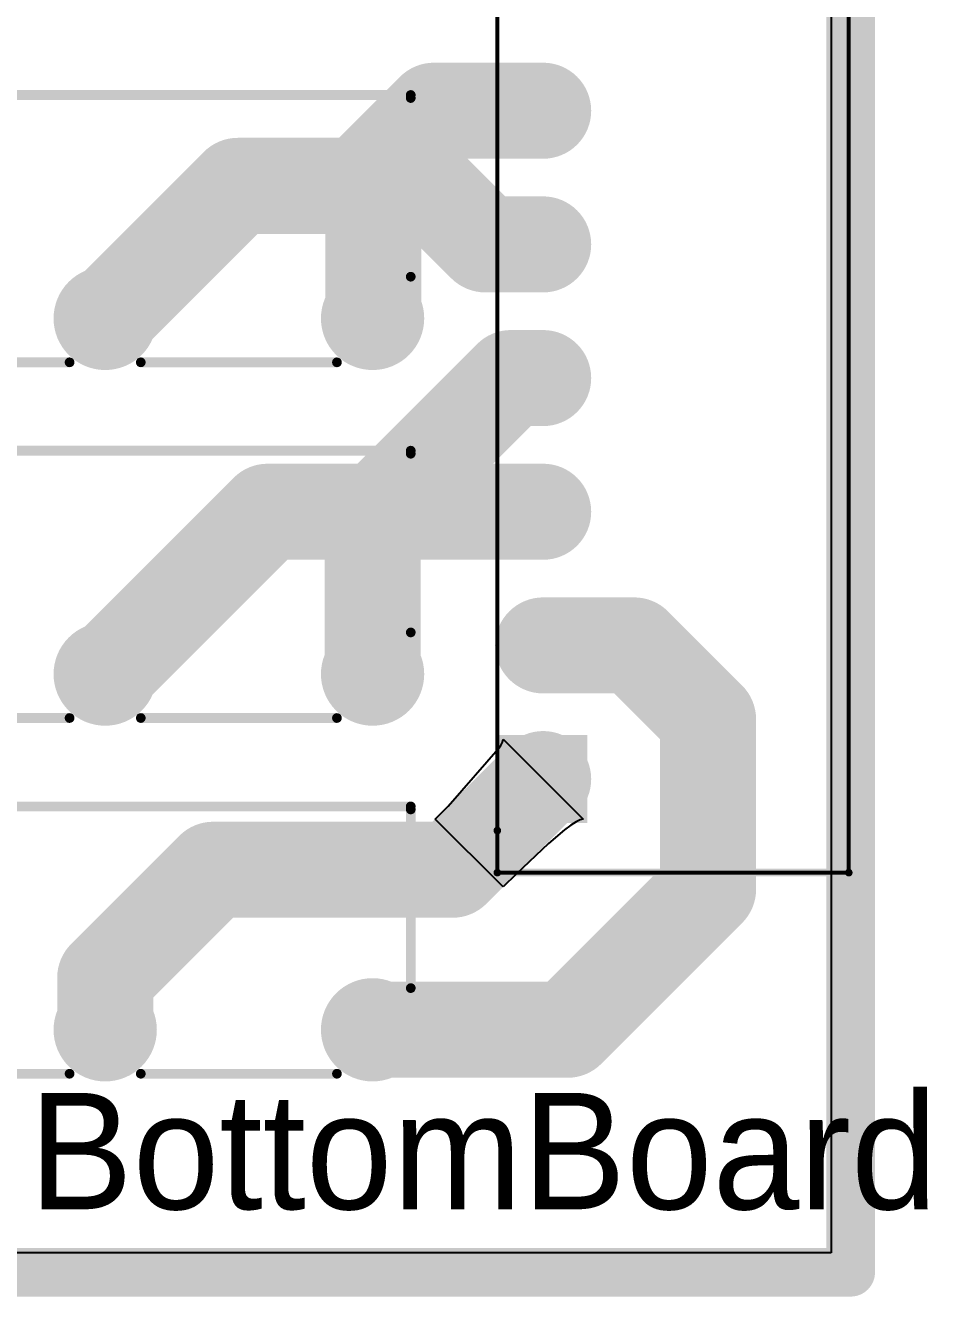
# Model space of a CAD drawing. Header units: millimetres. Extents: x -1 to 102, y -51 to 1.
# Drawn here: x 78.39 to 102.01, y -50.8 to -17.52 of the extents above; entities that cross this region are included whole.
import ezdxf

# ---------------------------------------------------------------- set-up
doc = ezdxf.new("R2010")
doc.units = ezdxf.units.MM
for name, color, linetype in [('BottomLayer', 5, 'Continuous'), ('InternalPlane1', 76, 'Continuous'), ('InternalPlane2', 16, 'Continuous'), ('Mechanical1', 6, 'Continuous'), ('Mechanical13', 56, 'Continuous'), ('MultiLayer', 9, 'Continuous'), ('TopLayer', 1, 'Continuous'), ('TopOverlay', 2, 'Continuous'), ('TopSolder', 216, 'Continuous')]:
    doc.layers.add(name, color=color, linetype=linetype)

msp = doc.modelspace()

# ---------------------------------------------------------------- linework, layer by layer
at = {"layer": 'BottomLayer', "const_width": 2.515}
for points in [[(87.503, -21.336), (89.089, -19.75)], [(89.089, -19.75), (91.948, -19.75)], [(87.503, -25.167), (87.503, -21.336)], [(87.482, -25.188), (87.503, -25.167)], [(87.482, -30.374), (91.106, -26.75)], [(91.106, -26.75), (91.948, -26.75)], [(87.482, -34.501), (87.482, -30.374)], [(91.948, -33.75), (94.329, -33.75)], [(94.329, -33.75), (96.266, -35.687)], [(96.266, -40.132), (96.266, -35.687)], [(92.583, -43.815), (96.266, -40.132)], [(87.482, -43.815), (92.583, -43.815)]]:
    msp.add_lwpolyline(points, dxfattribs=at)
at = {"layer": 'BottomLayer'}
for points, const_width in [([(88.46, -19.75, 1), (89.718, -19.75, 1)], 1.257), ([(88.46, -19.75, 1), (89.718, -19.75, 1)], 1.257), ([(91.319, -19.75, 1), (92.577, -19.75, 1)], 1.257), ([(91.423, -19.75, 1), (92.473, -19.75, 1)], 1.05), ([(86.874, -21.336, 1), (88.132, -21.336, 1)], 1.257), ([(86.874, -21.336, 1), (88.132, -21.336, 1)], 1.257), ([(91.423, -23.25, 1), (92.473, -23.25, 1)], 1.05), ([(79.857, -25.188, 1), (81.107, -25.188, 1)], 1.25), ([(86.853, -25.188, 1), (88.111, -25.188, 1)], 1.257), ([(86.857, -25.188, 1), (88.107, -25.188, 1)], 1.25), ([(86.874, -25.167, 1), (88.132, -25.167, 1)], 1.257), ([(86.874, -25.167, 1), (88.132, -25.167, 1)], 1.257), ([(90.477, -26.75, 1), (91.735, -26.75, 1)], 1.257), ([(90.477, -26.75, 1), (91.735, -26.75, 1)], 1.257), ([(91.319, -26.75, 1), (92.577, -26.75, 1)], 1.257), ([(91.423, -26.75, 1), (92.473, -26.75, 1)], 1.05), ([(86.853, -30.374, 1), (88.111, -30.374, 1)], 1.257), ([(86.853, -30.374, 1), (88.111, -30.374, 1)], 1.257), ([(91.423, -30.25, 1), (92.473, -30.25, 1)], 1.05), ([(91.319, -33.75, 1), (92.577, -33.75, 1)], 1.257), ([(93.7, -33.75, 1), (94.958, -33.75, 1)], 1.257), ([(93.7, -33.75, 1), (94.958, -33.75, 1)], 1.257), ([(91.423, -33.75, 1), (92.473, -33.75, 1)], 1.05), ([(79.857, -34.501, 1), (81.107, -34.501, 1)], 1.25), ([(86.853, -34.501, 1), (88.111, -34.501, 1)], 1.257), ([(86.857, -34.501, 1), (88.107, -34.501, 1)], 1.25), ([(95.637, -35.687, 1), (96.895, -35.687, 1)], 1.257), ([(95.637, -35.687, 1), (96.895, -35.687, 1)], 1.257), ([(95.637, -40.132, 1), (96.895, -40.132, 1)], 1.257), ([(95.637, -40.132, 1), (96.895, -40.132, 1)], 1.257), ([(79.857, -43.815, 1), (81.107, -43.815, 1)], 1.25), ([(86.853, -43.815, 1), (88.111, -43.815, 1)], 1.257), ([(86.857, -43.815, 1), (88.107, -43.815, 1)], 1.25), ([(91.955, -43.815, 1), (93.212, -43.815, 1)], 1.257), ([(91.955, -43.815, 1), (93.212, -43.815, 1)], 1.257)]:
    msp.add_lwpolyline(points, format="xyb", close=True, dxfattribs=dict(at, const_width=const_width))
msp.add_solid([(92.998, -38.3), (92.998, -36.2), (90.898, -38.3), (90.898, -36.2)], dxfattribs=at)
at = {"layer": 'InternalPlane1'}
for p, q in [((99.49, -0.51), (99.49, -49.655)), ((99.49, -49.655), (0.51, -49.655))]:
    msp.add_line(p, q, dxfattribs=at)
at = {"layer": 'InternalPlane1', "const_width": 1.016}
for points in [[(100, -50.165), (100, 0)], [(0, -50.165), (100, -50.165)]]:
    msp.add_lwpolyline(points, dxfattribs=at)
at = {"layer": 'InternalPlane1'}
for points, const_width in [([(91.344, -19.75, 1), (92.552, -19.75, 1)], 1.208), ([(91.344, -23.25, 1), (92.552, -23.25, 1)], 1.208), ([(79.853, -25.188, 1), (81.111, -25.188, 1)], 1.258), ([(86.853, -25.188, 1), (88.111, -25.188, 1)], 1.258), ([(91.344, -26.75, 1), (92.552, -26.75, 1)], 1.208), ([(91.344, -30.25, 1), (92.552, -30.25, 1)], 1.208), ([(91.344, -33.75, 1), (92.552, -33.75, 1)], 1.208), ([(79.853, -34.501, 1), (81.111, -34.501, 1)], 1.258), ([(86.853, -34.501, 1), (88.111, -34.501, 1)], 1.258), ([(91.344, -37.25, 1), (92.552, -37.25, 1)], 1.208), ([(79.853, -43.815, 1), (81.111, -43.815, 1)], 1.258), ([(86.853, -43.815, 1), (88.111, -43.815, 1)], 1.258), ([(99.746, -50.165, 1), (100.254, -50.165, 1)], 0.508), ([(99.746, -50.165, 1), (100.254, -50.165, 1)], 0.508)]:
    msp.add_lwpolyline(points, format="xyb", close=True, dxfattribs=dict(at, const_width=const_width))
at = {"layer": 'InternalPlane2'}
for p, q in [((99.49, -0.51), (99.49, -49.655)), ((99.49, -49.655), (0.51, -49.655))]:
    msp.add_line(p, q, dxfattribs=at)
at = {"layer": 'InternalPlane2', "const_width": 1.016}
for points in [[(100, -50.165), (100, 0)], [(0, -50.165), (100, -50.165)]]:
    msp.add_lwpolyline(points, dxfattribs=at)
at = {"layer": 'InternalPlane2'}
for points, const_width in [([(91.344, -19.75, 1), (92.552, -19.75, 1)], 1.208), ([(91.344, -23.25, 1), (92.552, -23.25, 1)], 1.208), ([(79.853, -25.188, 1), (81.111, -25.188, 1)], 1.258), ([(86.853, -25.188, 1), (88.111, -25.188, 1)], 1.258), ([(91.344, -26.75, 1), (92.552, -26.75, 1)], 1.208), ([(91.344, -30.25, 1), (92.552, -30.25, 1)], 1.208), ([(91.344, -33.75, 1), (92.552, -33.75, 1)], 1.208), ([(79.853, -34.501, 1), (81.111, -34.501, 1)], 1.258), ([(86.853, -34.501, 1), (88.111, -34.501, 1)], 1.258), ([(91.344, -37.25, 1), (92.552, -37.25, 1)], 1.208), ([(79.853, -43.815, 1), (81.111, -43.815, 1)], 1.258), ([(86.853, -43.815, 1), (88.111, -43.815, 1)], 1.258), ([(99.746, -50.165, 1), (100.254, -50.165, 1)], 0.508), ([(99.746, -50.165, 1), (100.254, -50.165, 1)], 0.508)]:
    msp.add_lwpolyline(points, format="xyb", close=True, dxfattribs=dict(at, const_width=const_width))
at = {"layer": 'Mechanical1', "const_width": 1.27}
for points in [[(100, -50.165), (100, 0)], [(19.05, -50.165), (80.899, -50.165)], [(80.899, -50.165), (89.916, -50.165)], [(89.916, -50.165), (100, -50.165)]]:
    msp.add_lwpolyline(points, dxfattribs=at)
at = {"layer": 'Mechanical1', "const_width": 0.635}
for points in [[(80.581, -50.165, 1), (81.216, -50.165, 1)], [(80.581, -50.165, 1), (81.216, -50.165, 1)], [(89.598, -50.165, 1), (90.234, -50.165, 1)], [(89.598, -50.165, 1), (90.234, -50.165, 1)], [(99.683, -50.165, 1), (100.318, -50.165, 1)], [(99.683, -50.165, 1), (100.318, -50.165, 1)]]:
    msp.add_lwpolyline(points, format="xyb", close=True, dxfattribs=at)
at = {"layer": 'Mechanical13', "const_width": 0.1}
for points in [[(90.748, -39.7), (90.748, -10.3)], [(99.948, -39.7), (99.948, -10.3)], [(90.748, -39.7), (99.948, -39.7)]]:
    msp.add_lwpolyline(points, dxfattribs=at)
at = {"layer": 'Mechanical13', "const_width": 0.05}
for points in [[(90.723, -39.7, 1), (90.773, -39.7, 1)], [(90.723, -39.7, 1), (90.773, -39.7, 1)], [(99.923, -39.7, 1), (99.973, -39.7, 1)], [(99.923, -39.7, 1), (99.973, -39.7, 1)]]:
    msp.add_lwpolyline(points, format="xyb", close=True, dxfattribs=at)
at = {"layer": 'MultiLayer'}
for points, const_width in [([(91.423, -19.75, 1), (92.473, -19.75, 1)], 1.05), ([(91.423, -23.25, 1), (92.473, -23.25, 1)], 1.05), ([(79.857, -25.188, 1), (81.107, -25.188, 1)], 1.25), ([(86.857, -25.188, 1), (88.107, -25.188, 1)], 1.25), ([(91.423, -26.75, 1), (92.473, -26.75, 1)], 1.05), ([(91.423, -30.25, 1), (92.473, -30.25, 1)], 1.05), ([(91.423, -33.75, 1), (92.473, -33.75, 1)], 1.05), ([(79.857, -34.501, 1), (81.107, -34.501, 1)], 1.25), ([(86.857, -34.501, 1), (88.107, -34.501, 1)], 1.25), ([(79.857, -43.815, 1), (81.107, -43.815, 1)], 1.25), ([(86.857, -43.815, 1), (88.107, -43.815, 1)], 1.25)]:
    msp.add_lwpolyline(points, format="xyb", close=True, dxfattribs=dict(at, const_width=const_width))
msp.add_solid([(92.998, -38.3), (92.998, -36.2), (90.898, -38.3), (90.898, -36.2)], dxfattribs=at)
at = {"layer": 'TopLayer'}
for p, q in [((90.883, -36.281), (90.901, -36.203)), ((90.901, -36.203), (92.995, -38.297)), ((89.461, -37.956), (90.83, -36.388)), ((90.83, -36.388), (90.883, -36.281)), ((89.123, -38.297), (89.461, -37.956)), ((90.901, -40.075), (89.123, -38.297)), ((92.508, -38.581), (92.09, -38.937)), ((92.674, -38.457), (92.508, -38.581)), ((92.81, -38.368), (92.674, -38.457)), ((92.917, -38.315), (92.81, -38.368)), ((92.995, -38.297), (92.917, -38.315)), ((92.09, -38.937), (91.242, -39.737)), ((91.242, -39.737), (90.901, -40.075))]:
    msp.add_line(p, q, dxfattribs=at)
for points, const_width in [([(91.423, -19.75, 1), (92.473, -19.75, 1)], 1.05), ([(83.324, -21.717, 1), (84.581, -21.717, 1)], 1.257), ([(83.324, -21.717, 1), (84.581, -21.717, 1)], 1.257), ([(88.271, -21.717, 1), (89.529, -21.717, 1)], 1.257), ([(88.271, -21.717, 1), (89.529, -21.717, 1)], 1.257), ([(89.804, -23.25, 1), (91.062, -23.25, 1)], 1.257), ([(89.804, -23.25, 1), (91.062, -23.25, 1)], 1.257), ([(91.319, -23.25, 1), (92.577, -23.25, 1)], 1.257), ([(91.423, -23.25, 1), (92.473, -23.25, 1)], 1.05), ([(79.853, -25.188, 1), (81.111, -25.188, 1)], 1.257), ([(79.857, -25.188, 1), (81.107, -25.188, 1)], 1.25), ([(86.857, -25.188, 1), (88.107, -25.188, 1)], 1.25), ([(91.423, -26.75, 1), (92.473, -26.75, 1)], 1.05), ([(84.105, -30.25, 1), (85.362, -30.25, 1)], 1.257), ([(84.105, -30.25, 1), (85.362, -30.25, 1)], 1.257), ([(91.319, -30.25, 1), (92.577, -30.25, 1)], 1.257), ([(91.423, -30.25, 1), (92.473, -30.25, 1)], 1.05), ([(91.423, -33.75, 1), (92.473, -33.75, 1)], 1.05), ([(79.853, -34.501, 1), (81.111, -34.501, 1)], 1.257), ([(79.857, -34.501, 1), (81.107, -34.501, 1)], 1.25), ([(86.857, -34.501, 1), (88.107, -34.501, 1)], 1.25), ([(91.319, -37.25, 1), (92.577, -37.25, 1)], 1.257), ([(82.683, -39.624, 1), (83.941, -39.624, 1)], 1.257), ([(82.683, -39.624, 1), (83.941, -39.624, 1)], 1.257), ([(88.945, -39.624, 1), (90.203, -39.624, 1)], 1.257), ([(88.945, -39.624, 1), (90.203, -39.624, 1)], 1.257), ([(79.853, -42.454, 1), (81.111, -42.454, 1)], 1.257), ([(79.853, -42.454, 1), (81.111, -42.454, 1)], 1.257), ([(79.853, -43.815, 1), (81.111, -43.815, 1)], 1.257), ([(79.857, -43.815, 1), (81.107, -43.815, 1)], 1.25), ([(86.857, -43.815, 1), (88.107, -43.815, 1)], 1.25)]:
    msp.add_lwpolyline(points, format="xyb", close=True, dxfattribs=dict(at, const_width=const_width))
at = {"layer": 'TopLayer', "const_width": 2.515}
for points in [[(80.482, -25.188), (83.953, -21.717)], [(83.953, -21.717), (88.9, -21.717)], [(88.9, -21.717), (90.433, -23.25)], [(90.433, -23.25), (91.948, -23.25)], [(80.482, -34.501), (84.733, -30.25)], [(84.733, -30.25), (91.948, -30.25)], [(89.574, -39.624), (91.948, -37.25)], [(80.482, -42.454), (83.312, -39.624)], [(83.312, -39.624), (89.574, -39.624)], [(80.482, -43.815), (80.482, -42.454)]]:
    msp.add_lwpolyline(points, dxfattribs=at)
at = {"layer": 'TopLayer'}
msp.add_solid([(92.998, -38.3), (92.998, -36.2), (90.898, -38.3), (90.898, -36.2)], dxfattribs=at)
at = {"layer": 'TopOverlay'}
for points, const_width in [([(99.948, -39.7), (99.948, -10.3)], 0.2), ([(69.914, -19.338), (88.482, -19.338)], 0.254), ([(88.482, -24.096), (88.482, -19.418)], 0.254), ([(69.914, -26.338), (79.55, -26.338)], 0.254), ([(81.414, -26.338), (86.55, -26.338)], 0.254), ([(69.914, -28.651), (88.482, -28.651)], 0.254), ([(88.482, -33.41), (88.482, -28.731)], 0.254), ([(69.914, -35.651), (79.55, -35.651)], 0.254), ([(81.414, -35.651), (86.55, -35.651)], 0.254), ([(69.914, -37.965), (88.482, -37.965)], 0.254), ([(88.482, -42.723), (88.482, -38.045)], 0.254), ([(90.748, -39.7), (90.748, -38.6)], 0.2), ([(90.748, -39.7), (99.948, -39.7)], 0.2), ([(69.914, -44.965), (79.55, -44.965)], 0.254), ([(81.414, -44.965), (86.55, -44.965)], 0.254)]:
    msp.add_lwpolyline(points, dxfattribs=dict(at, const_width=const_width))
for points, const_width in [([(88.418, -19.338, 1), (88.545, -19.338, 1)], 0.127), ([(88.418, -19.418, 1), (88.545, -19.418, 1)], 0.127), ([(88.418, -24.096, 1), (88.545, -24.096, 1)], 0.127), ([(79.486, -26.338, 1), (79.613, -26.338, 1)], 0.127), ([(81.35, -26.338, 1), (81.477, -26.338, 1)], 0.127), ([(86.486, -26.338, 1), (86.613, -26.338, 1)], 0.127), ([(88.418, -28.651, 1), (88.545, -28.651, 1)], 0.127), ([(88.418, -28.731, 1), (88.545, -28.731, 1)], 0.127), ([(88.418, -33.41, 1), (88.545, -33.41, 1)], 0.127), ([(79.486, -35.651, 1), (79.613, -35.651, 1)], 0.127), ([(81.35, -35.651, 1), (81.477, -35.651, 1)], 0.127), ([(86.486, -35.651, 1), (86.613, -35.651, 1)], 0.127), ([(88.418, -37.965, 1), (88.545, -37.965, 1)], 0.127), ([(88.418, -38.045, 1), (88.545, -38.045, 1)], 0.127), ([(90.698, -38.6, 1), (90.798, -38.6, 1)], 0.1), ([(90.698, -39.7, 1), (90.798, -39.7, 1)], 0.1), ([(90.698, -39.7, 1), (90.798, -39.7, 1)], 0.1), ([(99.898, -39.7, 1), (99.998, -39.7, 1)], 0.1), ([(99.898, -39.7, 1), (99.998, -39.7, 1)], 0.1), ([(88.418, -42.723, 1), (88.545, -42.723, 1)], 0.127), ([(79.486, -44.965, 1), (79.613, -44.965, 1)], 0.127), ([(81.35, -44.965, 1), (81.477, -44.965, 1)], 0.127), ([(86.486, -44.965, 1), (86.613, -44.965, 1)], 0.127)]:
    msp.add_lwpolyline(points, format="xyb", close=True, dxfattribs=dict(at, const_width=const_width))
at = {"layer": 'TopSolder'}
for points, const_width in [([(91.372, -19.75, 1), (92.524, -19.75, 1)], 1.152), ([(91.372, -23.25, 1), (92.524, -23.25, 1)], 1.152), ([(79.806, -25.188, 1), (81.158, -25.188, 1)], 1.352), ([(86.806, -25.188, 1), (88.158, -25.188, 1)], 1.352), ([(91.372, -26.75, 1), (92.524, -26.75, 1)], 1.152), ([(91.372, -30.25, 1), (92.524, -30.25, 1)], 1.152), ([(91.372, -33.75, 1), (92.524, -33.75, 1)], 1.152), ([(79.806, -34.501, 1), (81.158, -34.501, 1)], 1.352), ([(86.806, -34.501, 1), (88.158, -34.501, 1)], 1.352), ([(79.806, -43.815, 1), (81.158, -43.815, 1)], 1.352), ([(86.806, -43.815, 1), (88.158, -43.815, 1)], 1.352)]:
    msp.add_lwpolyline(points, format="xyb", close=True, dxfattribs=dict(at, const_width=const_width))
msp.add_solid([(93.1, -38.402), (93.1, -36.098), (90.796, -38.402), (90.796, -36.098)], dxfattribs=at)

# ---------------------------------------------------------------- texts
at = {"layer": 'TopOverlay'}
msp.add_text('BottomBoard', height=3.048, rotation=360, dxfattribs=at).set_placement((78.486, -48.514))

doc.saveas('drawing.dxf')
